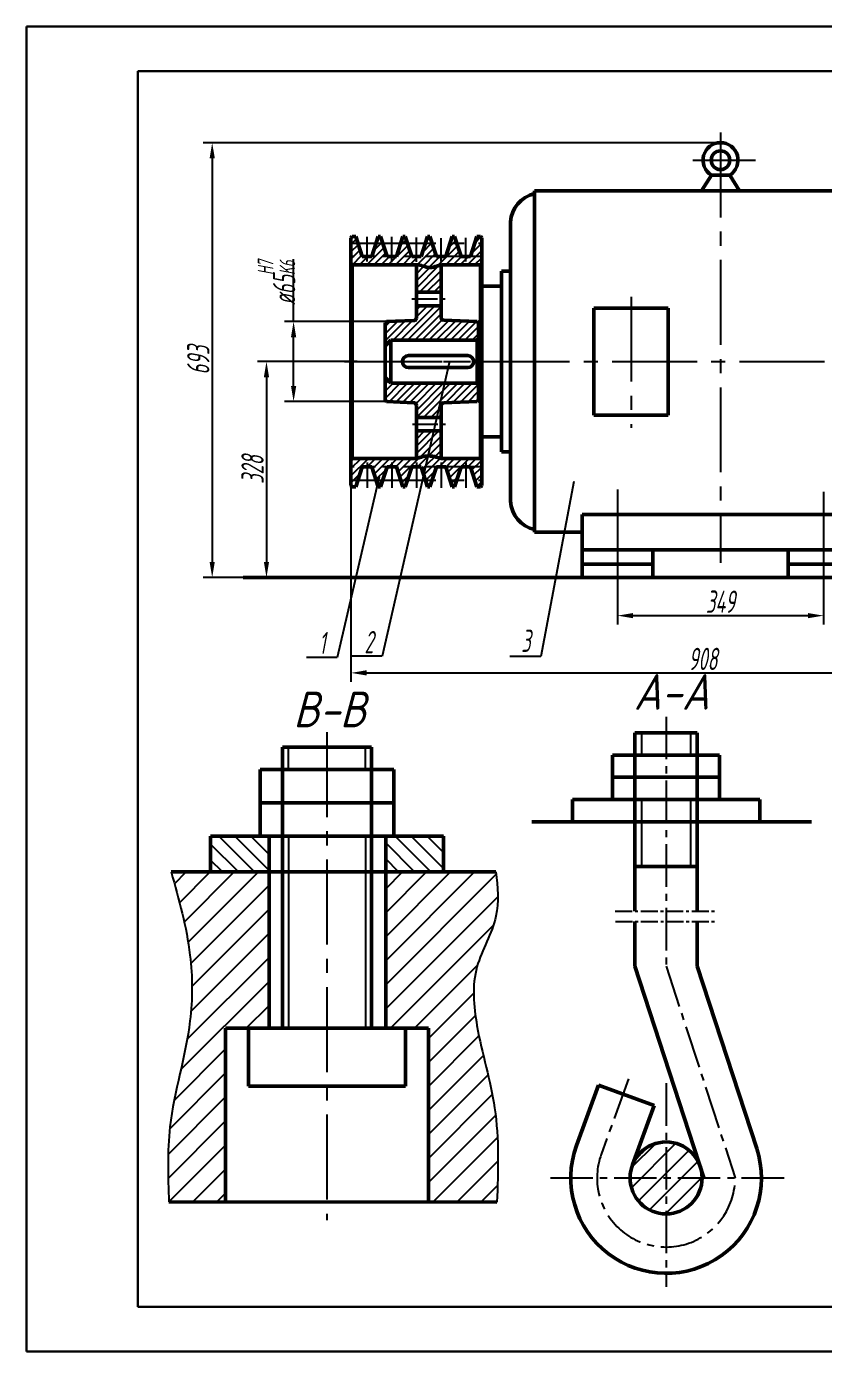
# Model space of a CAD drawing. Header units: millimetres. Extents: x 5619231 to 5619651, y 2498045 to 2498342.
# Drawn here: x 5619231.5 to 5619410.2, y 2498045.2 to 2498342.2 of the extents above; entities that cross this region are included whole.
import ezdxf

# ---------------------------------------------------------------- set-up
doc = ezdxf.new("R2010")
doc.units = ezdxf.units.MM
doc.linetypes.add('CENTER2', pattern=[28.575, 19.05, -3.175, 3.175, -3.175])
doc.linetypes.add('HIDDEN2', pattern=[4.7625, 3.175, -1.5875])
for name, color, linetype in [('中心线', 7, 'CENTER2'), ('图层1', 7, 'HIDDEN2'), ('点画线', 7, 'CENTER2'), ('细实线', 7, 'Continuous')]:
    doc.layers.add(name, color=color, linetype=linetype)
doc.layers.add('粗实线', color=7, linetype='Continuous', lineweight=50)
doc.styles.add('字母和数字', font='gbeitc.shx', dxfattribs={"width": 0.7, "height": 5})
doc.styles.add('样式 1', font='times.ttf', dxfattribs={"height": 4})
doc.dimstyles.new('直线', dxfattribs={"dimtxt": 5, "dimasz": 3.5, "dimexe": 2, "dimexo": 0, "dimtad": 1, "dimtxsty": '字母和数字', "dimcen": 2.5, "dimadec": 0, "dimazin": 0, "dimtfac": 1, "dimtmove": 0, "dimatfit": 3, "dimfxl": 1, "dimarcsym": 0})

# ---------------------------------------------------------------- blocks, each defined once
blk = doc.blocks.new('*D4')
at = {"layer": 'Defpoints', "color": 0, "transparency": 16777216}
for p in [(5619312.18, 2498276.08), (5619291.35, 2498258.13), (5619312.18, 2498258.13)]:
    blk.add_point(p, dxfattribs=at)
at = {"layer": '细实线', "color": 0, "lineweight": -2, "transparency": 16777216}
for p, q in [((5619291.35, 2498276.08), (5619291.35, 2498290.06)), ((5619312.18, 2498276.08), (5619289.35, 2498276.08)), ((5619291.35, 2498261.63), (5619291.35, 2498272.58)), ((5619312.18, 2498258.13), (5619289.35, 2498258.13))]:
    blk.add_line(p, q, dxfattribs=at)
at = {"layer": '细实线', "color": 0, "transparency": 16777216}
for points in [[(5619290.77, 2498272.58), (5619291.94, 2498272.58), (5619291.35, 2498276.08)], [(5619290.77, 2498261.63), (5619291.94, 2498261.63), (5619291.35, 2498258.13)]]:
    blk.add_solid(points, dxfattribs=at)
at = {"layer": '细实线', "color": 0, "transparency": 16777216, "insert": (5619287.52, 2498284.82), "char_height": 5, "attachment_point": 5, "rotation": 90, "style": '字母和数字'}
blk.add_mtext('ø65{\\H0.7x;\\SH7^ K6;}', dxfattribs=at)
blk = doc.blocks.new('*D5')
at = {"layer": 'Defpoints', "color": 0, "transparency": 16777216}
for p in [(5619387.08, 2498316.17), (5619273.1, 2498218.72), (5619387.08, 2498218.72)]:
    blk.add_point(p, dxfattribs=at)
at = {"layer": '细实线', "color": 0, "lineweight": -2, "transparency": 16777216}
for p, q in [((5619387.08, 2498316.17), (5619271.1, 2498316.17)), ((5619273.1, 2498312.67), (5619273.1, 2498222.22)), ((5619387.08, 2498218.72), (5619271.1, 2498218.72))]:
    blk.add_line(p, q, dxfattribs=at)
at = {"layer": '细实线', "color": 0, "transparency": 16777216}
for points in [[(5619272.52, 2498312.67), (5619273.69, 2498312.67), (5619273.1, 2498316.17)], [(5619272.52, 2498222.22), (5619273.69, 2498222.22), (5619273.1, 2498218.72)]]:
    blk.add_solid(points, dxfattribs=at)
at = {"layer": '细实线', "color": 0, "transparency": 16777216, "insert": (5619269.98, 2498267.45), "char_height": 5, "attachment_point": 5, "rotation": 90, "style": '字母和数字'}
blk.add_mtext('693', dxfattribs=at)
blk = doc.blocks.new('*D6')
at = {"layer": 'Defpoints', "color": 0, "transparency": 16777216}
for p in [(5619305.61, 2498267.1), (5619285.27, 2498218.72), (5619305.61, 2498218.72)]:
    blk.add_point(p, dxfattribs=at)
at = {"layer": '细实线', "color": 0, "lineweight": -2, "transparency": 16777216}
for p, q in [((5619305.61, 2498267.1), (5619283.27, 2498267.1)), ((5619285.27, 2498263.6), (5619285.27, 2498222.22)), ((5619305.61, 2498218.72), (5619283.27, 2498218.72))]:
    blk.add_line(p, q, dxfattribs=at)
at = {"layer": '细实线', "color": 0, "transparency": 16777216}
for points in [[(5619284.69, 2498263.6), (5619285.86, 2498263.6), (5619285.27, 2498267.1)], [(5619284.69, 2498222.22), (5619285.86, 2498222.22), (5619285.27, 2498218.72)]]:
    blk.add_solid(points, dxfattribs=at)
at = {"layer": '细实线', "color": 0, "transparency": 16777216, "insert": (5619282.15, 2498242.91), "char_height": 5, "attachment_point": 5, "rotation": 90, "style": '字母和数字'}
blk.add_mtext('328', dxfattribs=at)
blk = doc.blocks.new('*D7')
at = {"layer": 'Defpoints', "color": 0, "transparency": 16777216}
for p in [(5619363.99, 2498224.89), (5619410.18, 2498224.89), (5619410.18, 2498210.16)]:
    blk.add_point(p, dxfattribs=at)
at = {"layer": '细实线', "color": 0, "lineweight": -2, "transparency": 16777216}
for p, q in [((5619363.99, 2498224.89), (5619363.99, 2498208.16)), ((5619410.18, 2498224.89), (5619410.18, 2498208.16)), ((5619367.49, 2498210.16), (5619406.68, 2498210.16))]:
    blk.add_line(p, q, dxfattribs=at)
at = {"layer": '细实线', "color": 0, "transparency": 16777216}
for points in [[(5619367.49, 2498210.75), (5619367.49, 2498209.58), (5619363.99, 2498210.16)], [(5619406.68, 2498210.75), (5619406.68, 2498209.58), (5619410.18, 2498210.16)]]:
    blk.add_solid(points, dxfattribs=at)
at = {"layer": '细实线', "color": 0, "transparency": 16777216, "insert": (5619387.08, 2498213.29), "char_height": 5, "attachment_point": 5, "style": '字母和数字'}
blk.add_mtext('349', dxfattribs=at)
blk = doc.blocks.new('*D8')
at = {"layer": 'Defpoints', "color": 0, "transparency": 16777216}
for p in [(5619304.22, 2498239.35), (5619462.09, 2498239.35), (5619462.09, 2498197.33)]:
    blk.add_point(p, dxfattribs=at)
at = {"layer": '细实线', "color": 0, "lineweight": -2, "transparency": 16777216}
for p, q in [((5619304.22, 2498239.35), (5619304.22, 2498195.33)), ((5619462.09, 2498239.35), (5619462.09, 2498195.33)), ((5619307.72, 2498197.33), (5619458.59, 2498197.33))]:
    blk.add_line(p, q, dxfattribs=at)
at = {"layer": '细实线', "color": 0, "transparency": 16777216}
for points in [[(5619307.72, 2498197.92), (5619307.72, 2498196.75), (5619304.22, 2498197.33)], [(5619458.59, 2498197.92), (5619458.59, 2498196.75), (5619462.09, 2498197.33)]]:
    blk.add_solid(points, dxfattribs=at)
at = {"layer": '细实线', "color": 0, "transparency": 16777216, "insert": (5619383.16, 2498200.46), "char_height": 5, "attachment_point": 5, "style": '字母和数字'}
blk.add_mtext('908', dxfattribs=at)

msp = doc.modelspace()

# ---------------------------------------------------------------- hatches: boundary and pattern name
at = {"layer": '细实线'}
h = msp.add_hatch(dxfattribs=at)
h.set_pattern_fill('ANSI31', color=256, scale=0.35904)
h.set_pattern_definition([(45, (3942779.9984, 1751389.343), (-0.8060677894, 0.8060677894), [])])
h.paths.add_polyline_path([(5619305.309, 2498295.155), (5619304.523, 2498295.155), (5619304.224, 2498294.855), (5619304.224, 2498293.659), (5619305.795, 2498293.659)])
h.paths.add_polyline_path([(5619305.795, 2498293.659), (5619304.224, 2498293.659), (5619304.224, 2498290.667), (5619306.767, 2498290.667)])
edge = h.paths.add_edge_path()
edge.add_line((5619333.546, 2498290.667), (5619304.224, 2498290.667))
edge.add_line((5619304.224, 2498290.667), (5619304.224, 2498289.096))
edge.add_line((5619304.224, 2498289.096), (5619304.523, 2498288.797))
edge.add_line((5619304.523, 2498288.797), (5619316.119, 2498288.797))
edge.add_line((5619316.119, 2498288.797), (5619319.55, 2498288.797))
edge.add_spline(control_points=[(5619319.55, 2498288.797), (5619320.03, 2498288.69), (5619320.96, 2498288.483), (5619322.361, 2498288.294), (5619323.27, 2498288.417), (5619323.712, 2498288.497)], knot_values=[0, 0, 0, 0, 4.9289911, 9.5691893, 14.0630027, 14.0630027, 14.0630027, 14.0630027], degree=3, periodic=0)
edge.add_spline(control_points=[(5619323.712, 2498288.497), (5619324.178, 2498288.582), (5619324.637, 2498288.688), (5619325.096, 2498288.795)], knot_values=[14.0630027, 14.0630027, 14.0630027, 14.0630027, 18.7930687, 18.7930687, 18.7930687, 18.7930687], degree=3, periodic=0)
edge.add_line((5619325.096, 2498288.795), (5619333.246, 2498288.797))
edge.add_line((5619333.246, 2498288.797), (5619333.546, 2498289.096))
edge.add_line((5619333.546, 2498289.096), (5619333.546, 2498290.667))
h.paths.add_polyline_path([(5619311.33, 2498293.659), (5619309.834, 2498293.659), (5619308.862, 2498290.667), (5619312.302, 2498290.667)])
h.paths.add_polyline_path([(5619310.844, 2498295.155), (5619310.32, 2498295.155), (5619309.834, 2498293.659), (5619311.33, 2498293.659)])
h.paths.add_polyline_path([(5619316.379, 2498295.155), (5619315.855, 2498295.155), (5619315.369, 2498293.659), (5619316.865, 2498293.659)])
h.paths.add_polyline_path([(5619316.865, 2498293.659), (5619315.369, 2498293.659), (5619314.397, 2498290.667), (5619317.837, 2498290.667)])
h.paths.add_polyline_path([(5619322.4, 2498293.659), (5619320.904, 2498293.659), (5619319.932, 2498290.667), (5619323.372, 2498290.667)])
h.paths.add_polyline_path([(5619321.914, 2498295.155), (5619321.39, 2498295.155), (5619320.904, 2498293.659), (5619322.4, 2498293.659)])
h.paths.add_polyline_path([(5619327.936, 2498293.659), (5619326.44, 2498293.659), (5619325.468, 2498290.667), (5619328.908, 2498290.667)])
h.paths.add_polyline_path([(5619327.45, 2498295.155), (5619326.926, 2498295.155), (5619326.44, 2498293.659), (5619327.936, 2498293.659)])
h.paths.add_polyline_path([(5619333.546, 2498294.855), (5619333.246, 2498295.155), (5619332.461, 2498295.155), (5619331.975, 2498293.659), (5619333.546, 2498293.659)])
h.paths.add_polyline_path([(5619333.546, 2498293.659), (5619331.975, 2498293.659), (5619331.003, 2498290.667), (5619333.546, 2498290.667)])
h = msp.add_hatch(dxfattribs=at)
h.set_pattern_fill('ANSI31', color=256, scale=0.359)
edge = h.paths.add_edge_path()
edge.add_spline(control_points=[(5619324.42, 2498288.731), (5619324.11, 2498288.682), (5619323.3, 2498288.485), (5619321.954, 2498288.017), (5619320.413, 2498288.531), (5619319.386, 2498288.781), (5619318.885, 2498288.797)], knot_values=[1.1770065, 1.1770065, 1.1770065, 1.1770065, 4.3287508, 9.4729352, 15.0073615, 20.0448964, 20.0448964, 20.0448964, 20.0448964], degree=3, periodic=0)
edge.add_line((5619318.885, 2498288.797), (5619318.885, 2498282.634))
edge.add_line((5619318.885, 2498282.634), (5619324.42, 2498282.634))
edge.add_line((5619324.42, 2498282.634), (5619324.42, 2498288.731))
edge = h.paths.add_edge_path()
edge.add_line((5619324.42, 2498251.575), (5619318.885, 2498251.575))
edge.add_line((5619318.885, 2498251.575), (5619318.885, 2498245.414))
edge.add_spline(control_points=[(5619318.885, 2498245.414), (5619319.246, 2498245.454), (5619320.139, 2498245.803), (5619321.652, 2498246.058), (5619323.167, 2498245.81), (5619324.189, 2498245.389), (5619324.699, 2498245.409), (5619324.84, 2498245.415)], knot_values=[2.2678101, 2.2678101, 2.2678101, 2.2678101, 5.9493581, 11.7100192, 17.4706804, 21.1517882, 22.5548307, 22.5548307, 22.5548307, 22.5548307], degree=3, periodic=0)
edge.add_line((5619324.42, 2498245.42), (5619324.42, 2498251.575))
edge = h.paths.add_edge_path()
edge.add_line((5619333.546, 2498245.113), (5619333.246, 2498245.413))
edge.add_line((5619333.246, 2498245.413), (5619324.84, 2498245.415))
edge.add_spline(control_points=[(5619324.84, 2498245.415), (5619324.699, 2498245.409), (5619324.189, 2498245.389), (5619323.167, 2498245.81), (5619321.652, 2498246.058), (5619320.139, 2498245.803), (5619319.246, 2498245.454), (5619318.885, 2498245.414)], knot_values=[2.2678101, 2.2678101, 2.2678101, 2.2678101, 3.6708525, 7.3519604, 13.1126215, 18.8732827, 22.5548307, 22.5548307, 22.5548307, 22.5548307], degree=3, periodic=0)
edge.add_spline(control_points=[(5619318.885, 2498245.414), (5619318.885, 2498245.414), (5619318.79, 2498245.404), (5619318.693, 2498245.4), (5619318.597, 2498245.4)], knot_values=[1.2980728, 1.2980728, 1.2980728, 1.2980728, 1.2980731, 2.2678101, 2.2678101, 2.2678101, 2.2678101], degree=3, periodic=0)
edge.add_line((5619318.597, 2498245.4), (5619304.523, 2498245.413))
edge.add_line((5619304.523, 2498245.413), (5619304.224, 2498245.113))
edge.add_line((5619304.224, 2498245.113), (5619304.224, 2498243.543))
edge.add_line((5619304.224, 2498243.543), (5619333.546, 2498243.543))
edge.add_line((5619333.546, 2498243.543), (5619333.546, 2498245.113))
h.paths.add_polyline_path([(5619317.837, 2498243.543), (5619314.397, 2498243.543), (5619315.369, 2498240.551), (5619316.865, 2498240.551)])
h.paths.add_polyline_path([(5619323.372, 2498243.543), (5619319.932, 2498243.543), (5619320.904, 2498240.551), (5619322.4, 2498240.551)])
h.paths.add_polyline_path([(5619322.4, 2498240.551), (5619320.904, 2498240.551), (5619321.39, 2498239.055), (5619321.914, 2498239.055)])
h.paths.add_polyline_path([(5619316.865, 2498240.551), (5619315.369, 2498240.551), (5619315.855, 2498239.055), (5619316.379, 2498239.055)])
h.paths.add_polyline_path([(5619311.33, 2498240.551), (5619309.834, 2498240.551), (5619310.32, 2498239.055), (5619310.844, 2498239.055)])
h.paths.add_polyline_path([(5619312.302, 2498243.543), (5619308.862, 2498243.543), (5619309.834, 2498240.551), (5619311.33, 2498240.551)])
h.paths.add_polyline_path([(5619306.767, 2498243.543), (5619304.224, 2498243.543), (5619304.224, 2498240.551), (5619305.795, 2498240.551)])
h.paths.add_polyline_path([(5619305.795, 2498240.551), (5619304.224, 2498240.551), (5619304.224, 2498239.354), (5619304.523, 2498239.055), (5619305.309, 2498239.055)])
h.paths.add_polyline_path([(5619328.908, 2498243.543), (5619325.468, 2498243.543), (5619326.44, 2498240.551), (5619327.936, 2498240.551)])
h.paths.add_polyline_path([(5619327.936, 2498240.551), (5619326.44, 2498240.551), (5619326.926, 2498239.055), (5619327.45, 2498239.055)])
h.paths.add_polyline_path([(5619333.546, 2498243.543), (5619331.003, 2498243.543), (5619331.975, 2498240.551), (5619333.546, 2498240.551)])
h.paths.add_polyline_path([(5619333.546, 2498240.551), (5619331.975, 2498240.551), (5619332.461, 2498239.055), (5619333.246, 2498239.055), (5619333.546, 2498239.354)])
h = msp.add_hatch(dxfattribs=at)
h.set_pattern_fill('ANSI31', color=256, scale=0.359)
h.paths.add_polyline_path([(5619324.42, 2498276.98), (5619324.42, 2498279.642), (5619318.885, 2498279.642), (5619318.885, 2498276.89, -0.4041638), (5619318.307, 2498276.292), (5619312.181, 2498276.081), (5619311.881, 2498275.781), (5619311.881, 2498272.266), (5619311.881, 2498270.624), (5619313.194, 2498271.937), (5619332.526, 2498271.967), (5619332.825, 2498272.266), (5619332.825, 2498275.781), (5619332.526, 2498276.081), (5619324.995, 2498276.382, -0.4025551)])
h.paths.add_polyline_path([(5619332.825, 2498261.943), (5619332.526, 2498262.243), (5619313.194, 2498262.243), (5619313.194, 2498262.273), (5619311.881, 2498263.586), (5619311.881, 2498262.243), (5619311.881, 2498258.428), (5619312.181, 2498258.129), (5619318.31, 2498257.891, -0.402887), (5619318.885, 2498257.293), (5619318.885, 2498254.567), (5619324.42, 2498254.567), (5619324.42, 2498257.23, -0.4025551), (5619324.995, 2498257.827), (5619332.526, 2498258.129), (5619332.825, 2498258.428)])
h = msp.add_hatch(dxfattribs=at)
h.set_pattern_fill('ANSI31', color=256, scale=0.8, angle=90)
h.set_pattern_definition([(135, (0, 5.7734), (-1.7960512242, -1.7960512242), [])])
h.paths.add_polyline_path([(5619272.734, 2498160.694), (5619272.734, 2498152.719), (5619285.858, 2498152.719), (5619285.858, 2498160.694), (5619283.842, 2498160.694)])
h.paths.add_polyline_path([(5619324.951, 2498152.719), (5619324.951, 2498160.694), (5619313.842, 2498160.694), (5619312.003, 2498160.694), (5619312.003, 2498152.719)])
h = msp.add_hatch(dxfattribs=at)
h.set_pattern_fill('ANSI31', color=256, scale=1.2)
h.set_pattern_definition([(45, (0, 5.7734), (-2.6940768363, 2.6940768363), [])])
edge = h.paths.add_edge_path()
edge.add_spline(control_points=[(5619263.897, 2498152.719), (5619265.629, 2498146.56), (5619268.699, 2498135.646), (5619268.736, 2498116.058), (5619262.732, 2498098.143), (5619263.196, 2498084.415), (5619263.386, 2498078.779)], knot_values=[0, 0, 0, 0, 19.1155617, 33.8765643, 58.0199425, 74.8349822, 74.8349822, 74.8349822, 74.8349822], degree=3, periodic=0)
edge.add_line((5619263.386, 2498078.779), (5619276.116, 2498078.76))
edge.add_line((5619276.116, 2498078.76), (5619276.116, 2498117.661))
edge.add_line((5619276.116, 2498117.661), (5619285.858, 2498117.661))
edge.add_line((5619285.858, 2498117.661), (5619285.858, 2498152.719))
edge.add_line((5619285.858, 2498152.719), (5619267.52, 2498152.719))
edge.add_line((5619267.52, 2498152.719), (5619263.897, 2498152.719))
edge = h.paths.add_edge_path()
edge.add_line((5619312.003, 2498117.661), (5619321.569, 2498117.661))
edge.add_line((5619321.569, 2498117.661), (5619321.569, 2498078.692))
edge.add_line((5619321.569, 2498078.692), (5619336.955, 2498078.669))
edge.add_spline(control_points=[(5619336.955, 2498078.669), (5619337.206, 2498085.789), (5619337.68, 2498099.261), (5619332.241, 2498116.137), (5619330.966, 2498131.414), (5619337.843, 2498141.842), (5619337.082, 2498149.339), (5619336.738, 2498152.719)], knot_values=[0, 0, 0, 0, 21.1472531, 40.0182138, 53.1976813, 65.307603, 75.2517574, 75.2517574, 75.2517574, 75.2517574], degree=3, periodic=0)
edge.add_line((5619336.738, 2498152.719), (5619330.165, 2498152.719))
edge.add_line((5619330.165, 2498152.719), (5619312.003, 2498152.719))
edge.add_line((5619312.003, 2498152.719), (5619312.003, 2498117.661))
h = msp.add_hatch(dxfattribs=at)
h.set_pattern_fill('ANSI31', color=256)
h.set_pattern_definition([(45, (197.215, 9.0013), (-2.2450640303, 2.2450640303), [])])
h.paths.add_polyline_path([(5619382.947, 2498084.124), (5619374.882, 2498084.124), (5619374.882, 2498076.059, 0.4142136)])
h.paths.add_polyline_path([(5619374.882, 2498084.124), (5619366.817, 2498084.124, 0.4142136), (5619374.882, 2498076.059)])
h.paths.add_polyline_path([(5619374.882, 2498092.189, 0.4142136), (5619366.817, 2498084.124), (5619374.882, 2498084.124)])
h.paths.add_polyline_path([(5619374.882, 2498092.189), (5619374.882, 2498084.124), (5619382.947, 2498084.124, 0.4142136)])

# ---------------------------------------------------------------- linework, layer by layer
at = {"layer": '中心线'}
for p, q in [((5619304.224, 2498293.659), (5619333.546, 2498293.659)), ((5619322.353, 2498276.529), (5619322.353, 2498276.529)), ((5619302.742, 2498267.105), (5619337.383, 2498267.105)), ((5619304.224, 2498240.551), (5619333.546, 2498240.551))]:
    msp.add_line(p, q, dxfattribs=at)
at = {"layer": '图层1'}
for p, q in [((5619333.546, 2498290.667), (5619304.224, 2498290.667)), ((5619333.546, 2498243.543), (5619304.224, 2498243.543))]:
    msp.add_line(p, q, dxfattribs=at)
at = {"layer": '点画线'}
for p, q in [((5619387.083, 2498318.485), (5619387.083, 2498221.972)), ((5619380.866, 2498312.248), (5619394.905, 2498312.248)), ((5619367.055, 2498281.658), (5619367.055, 2498252.285)), ((5619305.612, 2498267.105), (5619469.652, 2498267.105)), ((5619363.987, 2498238.465), (5619363.987, 2498214.892)), ((5619410.179, 2498237.902), (5619410.179, 2498214.816)), ((5619298.842, 2498184.043), (5619298.842, 2498074.648))]:
    msp.add_line(p, q, dxfattribs=at)
at = {"layer": '点画线', "ltscale": 0.3}
for p, q in [((5619307.814, 2498289.533), (5619307.814, 2498295.053)), ((5619313.35, 2498289.389), (5619313.35, 2498295.129)), ((5619318.885, 2498289.461), (5619318.885, 2498294.939)), ((5619324.42, 2498289.533), (5619324.42, 2498294.787)), ((5619329.955, 2498289.533), (5619329.955, 2498294.863)), ((5619317.878, 2498281.138), (5619325.378, 2498281.138)), ((5619317.981, 2498253.071), (5619325.386, 2498253.071)), ((5619307.814, 2498244.495), (5619307.814, 2498238.229)), ((5619313.35, 2498244.495), (5619313.35, 2498238.229)), ((5619318.885, 2498244.495), (5619318.885, 2498238.229)), ((5619324.42, 2498244.495), (5619324.42, 2498238.229)), ((5619329.955, 2498244.495), (5619329.955, 2498238.229))]:
    msp.add_line(p, q, dxfattribs=at)
at = {"layer": '点画线', "ltscale": 0.5}
for p, q in [((5619374.882, 2498187.506), (5619374.882, 2498131.608)), ((5619374.882, 2498131.608), (5619390.365, 2498084.124)), ((5619366.479, 2498106.367), (5619360.317, 2498089.375)), ((5619374.882, 2498105.343), (5619374.882, 2498059.731)), ((5619348.932, 2498084.124), (5619402.333, 2498084.124))]:
    msp.add_line(p, q, dxfattribs=at)
at = {"layer": '点画线', "ltscale": 0.2}
for p, q in [((5619363.49, 2498143.922), (5619386.237, 2498143.922)), ((5619363.508, 2498141.608), (5619386.255, 2498141.608))]:
    msp.add_line(p, q, dxfattribs=at)
at = {"layer": '点画线', "ltscale": 0.5}
msp.add_arc((5619374.882, 2498084.124), 15.483, 159.95904, 0, dxfattribs=at)
at = {"layer": '粗实线', "color": 0, "linetype": 'ByBlock', "lineweight": 30}
for p, q in [((5619651.46, 2498342.219), (5619231.46, 2498342.219)), ((5619231.46, 2498342.219), (5619231.46, 2498045.219)), ((5619441.46, 2498332.219), (5619256.46, 2498332.219)), ((5619256.46, 2498332.219), (5619256.46, 2498242.219)), ((5619256.46, 2498193.719), (5619256.46, 2498243.719)), ((5619256.46, 2498055.219), (5619256.46, 2498195.219)), ((5619441.46, 2498055.219), (5619256.46, 2498055.219)), ((5619231.46, 2498045.219), (5619651.46, 2498045.219))]:
    msp.add_line(p, q, dxfattribs=at)
at = {"layer": '粗实线'}
for p, q in [((5619382.849, 2498305.358), (5619385.027, 2498308.903)), ((5619385.027, 2498308.903), (5619387.083, 2498308.903)), ((5619389.139, 2498308.903), (5619387.083, 2498308.903)), ((5619391.317, 2498305.358), (5619389.139, 2498308.903)), ((5619427.407, 2498305.358), (5619345.388, 2498305.358)), ((5619345.388, 2498305.358), (5619345.388, 2498228.851)), ((5619387.083, 2498305.358), (5619382.849, 2498305.358)), ((5619339.969, 2498298.42), (5619339.969, 2498267.105)), ((5619304.523, 2498295.155), (5619304.224, 2498294.855)), ((5619304.224, 2498294.855), (5619304.224, 2498239.354)), ((5619304.523, 2498295.155), (5619305.309, 2498295.155)), ((5619306.767, 2498290.667), (5619305.309, 2498295.155)), ((5619308.862, 2498290.667), (5619310.32, 2498295.155)), ((5619310.32, 2498295.155), (5619310.844, 2498295.155)), ((5619312.302, 2498290.667), (5619310.844, 2498295.155)), ((5619314.397, 2498290.667), (5619315.855, 2498295.155)), ((5619315.855, 2498295.155), (5619316.379, 2498295.155)), ((5619317.837, 2498290.667), (5619316.379, 2498295.155)), ((5619319.932, 2498290.667), (5619321.39, 2498295.155)), ((5619321.39, 2498295.155), (5619321.914, 2498295.155)), ((5619323.372, 2498290.667), (5619321.914, 2498295.155)), ((5619325.468, 2498290.667), (5619326.926, 2498295.155)), ((5619326.926, 2498295.155), (5619327.45, 2498295.155)), ((5619328.908, 2498290.667), (5619327.45, 2498295.155)), ((5619331.003, 2498290.667), (5619332.461, 2498295.155)), ((5619332.461, 2498295.155), (5619333.246, 2498295.155)), ((5619333.246, 2498295.155), (5619333.546, 2498294.855)), ((5619333.546, 2498294.855), (5619333.546, 2498239.354)), ((5619306.767, 2498290.667), (5619308.862, 2498290.667)), ((5619312.302, 2498290.667), (5619314.397, 2498290.667)), ((5619317.837, 2498290.667), (5619319.932, 2498290.667)), ((5619323.372, 2498290.667), (5619325.468, 2498290.667)), ((5619328.908, 2498290.667), (5619331.003, 2498290.667)), ((5619304.224, 2498289.096), (5619304.523, 2498288.797)), ((5619316.119, 2498288.797), (5619304.523, 2498288.797)), ((5619304.523, 2498288.797), (5619304.523, 2498245.413)), ((5619316.119, 2498288.797), (5619318.885, 2498288.797)), ((5619318.885, 2498288.797), (5619318.885, 2498276.89)), ((5619324.42, 2498288.731), (5619324.42, 2498276.98)), ((5619333.246, 2498288.797), (5619325.096, 2498288.795)), ((5619333.246, 2498288.797), (5619333.546, 2498289.096)), ((5619333.246, 2498288.797), (5619333.246, 2498245.413)), ((5619337.955, 2498267.105), (5619337.955, 2498287.348)), ((5619337.955, 2498287.348), (5619339.969, 2498287.348)), ((5619333.546, 2498283.99), (5619337.955, 2498283.99)), ((5619333.546, 2498283.99), (5619333.546, 2498267.105)), ((5619318.885, 2498282.634), (5619324.42, 2498282.634)), ((5619318.885, 2498279.642), (5619324.42, 2498279.642)), ((5619369.789, 2498279.105), (5619358.664, 2498279.105)), ((5619358.664, 2498279.105), (5619358.664, 2498267.105)), ((5619369.789, 2498279.105), (5619375.351, 2498279.105)), ((5619375.351, 2498279.105), (5619375.351, 2498267.105)), ((5619311.881, 2498275.781), (5619312.181, 2498276.081)), ((5619311.881, 2498275.781), (5619311.881, 2498272.266)), ((5619318.307, 2498276.292), (5619312.181, 2498276.081)), ((5619332.526, 2498276.081), (5619324.995, 2498276.382)), ((5619332.526, 2498276.081), (5619332.825, 2498275.781)), ((5619332.825, 2498272.266), (5619332.825, 2498275.781)), ((5619311.881, 2498272.266), (5619311.881, 2498262.243)), ((5619313.194, 2498271.937), (5619311.881, 2498270.624)), ((5619332.526, 2498271.967), (5619313.194, 2498271.937)), ((5619313.194, 2498271.937), (5619333.546, 2498271.937)), ((5619313.194, 2498271.937), (5619313.194, 2498262.273)), ((5619332.526, 2498271.967), (5619332.825, 2498272.266)), ((5619332.526, 2498271.967), (5619332.526, 2498268.451)), ((5619332.825, 2498272.266), (5619332.825, 2498262.243)), ((5619330.398, 2498268.451), (5619317.112, 2498268.451)), ((5619332.526, 2498268.451), (5619332.526, 2498262.243)), ((5619333.546, 2498250.219), (5619333.546, 2498267.105)), ((5619337.955, 2498267.105), (5619337.955, 2498246.862)), ((5619339.969, 2498235.789), (5619339.969, 2498267.105)), ((5619358.664, 2498255.104), (5619358.664, 2498267.105)), ((5619375.351, 2498255.104), (5619375.351, 2498267.105)), ((5619313.194, 2498262.273), (5619311.881, 2498263.586)), ((5619330.418, 2498265.758), (5619317.081, 2498265.758)), ((5619311.881, 2498262.243), (5619311.881, 2498258.428)), ((5619313.194, 2498262.273), (5619333.546, 2498262.273)), ((5619332.526, 2498262.243), (5619313.194, 2498262.243)), ((5619332.526, 2498262.243), (5619332.825, 2498261.943)), ((5619332.825, 2498262.243), (5619332.825, 2498258.428)), ((5619311.881, 2498258.428), (5619312.181, 2498258.129)), ((5619312.181, 2498258.129), (5619318.31, 2498257.891)), ((5619318.885, 2498245.413), (5619318.885, 2498257.293)), ((5619324.42, 2498245.414), (5619324.42, 2498257.23)), ((5619324.995, 2498257.827), (5619332.526, 2498258.129)), ((5619332.526, 2498258.129), (5619332.825, 2498258.428)), ((5619318.885, 2498254.567), (5619324.42, 2498254.567)), ((5619369.789, 2498255.104), (5619358.664, 2498255.104)), ((5619369.789, 2498255.104), (5619375.351, 2498255.104)), ((5619318.885, 2498251.575), (5619324.42, 2498251.575)), ((5619333.546, 2498250.219), (5619337.955, 2498250.219)), ((5619304.224, 2498245.113), (5619304.523, 2498245.413)), ((5619318.597, 2498245.4), (5619304.523, 2498245.413)), ((5619324.84, 2498245.415), (5619333.246, 2498245.413)), ((5619333.246, 2498245.413), (5619333.546, 2498245.113)), ((5619337.955, 2498246.862), (5619339.969, 2498246.862)), ((5619306.767, 2498243.543), (5619305.309, 2498239.055)), ((5619306.767, 2498243.543), (5619308.862, 2498243.543)), ((5619308.862, 2498243.543), (5619310.32, 2498239.055)), ((5619312.302, 2498243.543), (5619310.844, 2498239.055)), ((5619312.302, 2498243.543), (5619314.397, 2498243.543)), ((5619314.397, 2498243.543), (5619315.855, 2498239.055)), ((5619317.837, 2498243.543), (5619316.379, 2498239.055)), ((5619317.837, 2498243.543), (5619319.932, 2498243.543)), ((5619319.932, 2498243.543), (5619321.39, 2498239.055)), ((5619323.372, 2498243.543), (5619321.914, 2498239.055)), ((5619323.372, 2498243.543), (5619325.468, 2498243.543)), ((5619325.468, 2498243.543), (5619326.926, 2498239.055)), ((5619328.908, 2498243.543), (5619327.45, 2498239.055)), ((5619328.908, 2498243.543), (5619331.003, 2498243.543)), ((5619331.003, 2498243.543), (5619332.461, 2498239.055)), ((5619304.523, 2498239.055), (5619304.224, 2498239.354)), ((5619333.246, 2498239.055), (5619333.546, 2498239.354)), ((5619304.523, 2498239.055), (5619305.309, 2498239.055)), ((5619310.32, 2498239.055), (5619310.844, 2498239.055)), ((5619315.855, 2498239.055), (5619316.379, 2498239.055)), ((5619321.39, 2498239.055), (5619321.914, 2498239.055)), ((5619326.926, 2498239.055), (5619327.45, 2498239.055)), ((5619332.461, 2498239.055), (5619333.246, 2498239.055)), ((5619356.084, 2498232.809), (5619418.082, 2498232.809)), ((5619356.084, 2498232.809), (5619356.084, 2498228.851)), ((5619356.084, 2498228.851), (5619345.388, 2498228.851)), ((5619356.084, 2498224.894), (5619356.084, 2498228.851)), ((5619356.084, 2498224.894), (5619418.082, 2498224.894)), ((5619356.084, 2498224.894), (5619356.084, 2498218.718)), ((5619371.891, 2498224.894), (5619371.891, 2498218.718)), ((5619402.275, 2498224.894), (5619402.275, 2498218.718)), ((5619356.199, 2498221.713), (5619363.987, 2498221.713)), ((5619371.776, 2498221.713), (5619363.987, 2498221.713)), ((5619402.39, 2498221.713), (5619410.179, 2498221.713)), ((5619417.967, 2498221.713), (5619410.179, 2498221.713)), ((5619280.034, 2498218.718), (5619479.037, 2498218.718)), ((5619356.084, 2498218.718), (5619363.987, 2498218.718)), ((5619371.891, 2498218.718), (5619363.987, 2498218.718)), ((5619402.275, 2498218.718), (5619410.179, 2498218.718)), ((5619418.082, 2498218.718), (5619410.179, 2498218.718)), ((5619374.882, 2498183.922), (5619367.882, 2498183.922)), ((5619367.882, 2498183.922), (5619367.882, 2498178.922)), ((5619367.882, 2498183.922), (5619369.382, 2498183.922)), ((5619374.882, 2498183.922), (5619381.882, 2498183.922)), ((5619381.882, 2498183.922), (5619381.882, 2498178.922)), ((5619288.842, 2498180.694), (5619308.842, 2498180.694)), ((5619288.842, 2498180.694), (5619288.842, 2498175.694)), ((5619308.842, 2498180.694), (5619308.842, 2498175.694)), ((5619367.882, 2498178.922), (5619362.882, 2498178.922)), ((5619362.882, 2498178.922), (5619362.882, 2498173.922)), ((5619367.882, 2498178.922), (5619374.882, 2498178.922)), ((5619367.882, 2498178.922), (5619367.882, 2498153.922)), ((5619381.882, 2498178.922), (5619374.882, 2498178.922)), ((5619381.882, 2498178.922), (5619386.882, 2498178.922)), ((5619381.882, 2498153.922), (5619381.882, 2498178.922)), ((5619386.882, 2498178.922), (5619386.882, 2498173.922)), ((5619288.842, 2498175.694), (5619283.842, 2498175.694)), ((5619283.842, 2498175.694), (5619283.842, 2498168.194)), ((5619288.842, 2498175.694), (5619298.842, 2498175.694)), ((5619288.842, 2498175.694), (5619288.842, 2498160.694)), ((5619308.842, 2498175.694), (5619298.842, 2498175.694)), ((5619308.842, 2498175.694), (5619313.842, 2498175.694)), ((5619308.842, 2498175.694), (5619308.842, 2498160.694)), ((5619313.842, 2498175.694), (5619313.842, 2498168.194)), ((5619362.882, 2498173.922), (5619362.882, 2498168.922)), ((5619362.882, 2498173.922), (5619374.882, 2498173.922)), ((5619386.882, 2498173.922), (5619374.882, 2498173.922)), ((5619386.882, 2498173.922), (5619386.882, 2498168.922)), ((5619283.842, 2498168.194), (5619283.842, 2498160.694)), ((5619283.842, 2498168.194), (5619298.842, 2498168.194)), ((5619313.842, 2498168.194), (5619298.842, 2498168.194)), ((5619313.842, 2498168.194), (5619313.842, 2498160.694)), ((5619362.882, 2498168.922), (5619353.882, 2498168.922)), ((5619353.882, 2498168.922), (5619353.882, 2498163.922)), ((5619362.882, 2498168.922), (5619374.882, 2498168.922)), ((5619386.882, 2498168.922), (5619374.882, 2498168.922)), ((5619386.882, 2498168.922), (5619395.882, 2498168.922)), ((5619395.882, 2498168.922), (5619395.882, 2498163.922)), ((5619407.489, 2498163.922), (5619344.744, 2498163.922)), ((5619283.842, 2498160.694), (5619272.734, 2498160.694)), ((5619272.734, 2498160.694), (5619272.734, 2498152.719)), ((5619283.842, 2498160.694), (5619298.842, 2498160.694)), ((5619285.858, 2498160.694), (5619285.858, 2498117.661)), ((5619288.842, 2498160.694), (5619288.842, 2498117.661)), ((5619313.842, 2498160.694), (5619298.842, 2498160.694)), ((5619308.842, 2498160.694), (5619308.842, 2498117.661)), ((5619312.003, 2498160.694), (5619312.003, 2498117.661)), ((5619313.842, 2498160.694), (5619324.951, 2498160.694)), ((5619324.951, 2498160.694), (5619324.951, 2498152.719)), ((5619367.882, 2498153.922), (5619381.882, 2498153.922)), ((5619367.882, 2498153.922), (5619367.882, 2498143.922)), ((5619381.882, 2498153.922), (5619381.882, 2498143.922)), ((5619267.52, 2498152.719), (5619263.897, 2498152.719)), ((5619267.52, 2498152.719), (5619298.842, 2498152.719)), ((5619330.165, 2498152.719), (5619298.842, 2498152.719)), ((5619330.165, 2498152.719), (5619336.738, 2498152.719)), ((5619367.882, 2498141.608), (5619367.882, 2498131.608)), ((5619381.882, 2498141.608), (5619381.882, 2498131.608)), ((5619367.882, 2498131.608), (5619383.365, 2498084.124)), ((5619381.882, 2498131.608), (5619395.204, 2498090.75)), ((5619276.116, 2498117.661), (5619298.842, 2498117.661)), ((5619276.116, 2498117.661), (5619276.116, 2498078.779)), ((5619281.24, 2498117.661), (5619281.24, 2498104.698)), ((5619321.569, 2498117.661), (5619298.842, 2498117.661)), ((5619316.445, 2498117.661), (5619316.445, 2498104.698)), ((5619321.569, 2498117.661), (5619321.569, 2498078.779)), ((5619281.24, 2498104.698), (5619298.842, 2498104.698)), ((5619316.445, 2498104.698), (5619298.842, 2498104.698)), ((5619359.687, 2498104.922), (5619354.777, 2498091.384)), ((5619372.188, 2498100.354), (5619359.687, 2498104.922)), ((5619367.321, 2498087.035), (5619372.188, 2498100.354)), ((5619263.386, 2498078.779), (5619336.955, 2498078.669))]:
    msp.add_line(p, q, dxfattribs=at)
at = {"layer": '粗实线', "color": 0, "linetype": 'ByBlock', "lineweight": -3}
for p, q in [((5619326.283, 2498267.105), (5619311.219, 2498201.085)), ((5619310.561, 2498241.299), (5619301.147, 2498200.755)), ((5619354.182, 2498240.227), (5619346.798, 2498200.969))]:
    msp.add_line(p, q, dxfattribs=at)
at = {"layer": '粗实线'}
for centre, radius in [((5619387.083, 2498312.248), 2.094), ((5619374.882, 2498084.124), 8.065)]:
    msp.add_circle(centre, radius, dxfattribs=at)
for centre, radius, start, end in [((5619387.083, 2498312.248), 3.926, 301.57326, 238.42674), ((5619346.984, 2498297.903), 7.034, 103.11368, 175.78334), ((5619318.286, 2498276.89), 0.598, 271.9729, 0), ((5619325.018, 2498276.98), 0.598, 180, 267.71), ((5619317.112, 2498267.105), 1.346, 90, 270), ((5619330.398, 2498267.105), 1.346, 270, 90), ((5619318.286, 2498257.293), 0.598, 0, 87.77545), ((5619325.018, 2498257.23), 0.598, 92.29, 180), ((5619346.984, 2498236.306), 7.034, 184.21666, 256.88632), ((5619374.882, 2498084.124), 21.375, 160.14478, 18.05903)]:
    msp.add_arc(centre, radius, start, end, dxfattribs=at)
for points in [[(5619318.533, 2498288.797), (5619318.885, 2498288.797), (5619320.367, 2498288.521), (5619321.99, 2498288.196), (5619323.495, 2498288.52), (5619325.096, 2498288.795), (5619325.359, 2498288.795)], [(5619318.206, 2498245.414), (5619318.885, 2498245.414), (5619319.949, 2498245.697), (5619321.652, 2498245.962), (5619323.355, 2498245.697), (5619324.42, 2498245.414), (5619324.84, 2498245.415)]]:
    msp.add_spline(points, degree=3, dxfattribs=at)
at = {"layer": '细实线'}
for p, q in [((5619345.388, 2498305.358), (5619345.388, 2498302.338)), ((5619333.546, 2498271.937), (5619313.194, 2498271.937)), ((5619318.885, 2498253.071), (5619318.885, 2498254.567)), ((5619301.147, 2498200.755), (5619294.223, 2498200.755)), ((5619311.219, 2498201.085), (5619304.296, 2498201.085)), ((5619346.798, 2498200.969), (5619339.875, 2498200.969)), ((5619369.382, 2498183.922), (5619369.382, 2498178.922)), ((5619380.382, 2498183.922), (5619380.382, 2498178.922)), ((5619290.243, 2498175.694), (5619290.243, 2498180.694)), ((5619307.442, 2498175.694), (5619307.442, 2498180.694)), ((5619369.382, 2498168.922), (5619369.382, 2498153.922)), ((5619380.382, 2498168.922), (5619380.382, 2498153.922)), ((5619290.243, 2498160.694), (5619290.243, 2498117.661)), ((5619307.442, 2498160.694), (5619307.442, 2498117.661))]:
    msp.add_line(p, q, dxfattribs=at)
for points in [[(5619263.897, 2498152.719), (5619268.123, 2498134.077), (5619268.123, 2498119.316), (5619263.637, 2498095.593), (5619263.386, 2498078.779)], [(5619336.738, 2498152.719), (5619336.738, 2498142.775), (5619332.474, 2498131.441), (5619332.474, 2498118.261), (5619336.432, 2498099.81), (5619336.955, 2498078.669)]]:
    msp.add_spline(points, degree=3, dxfattribs=at)

# ---------------------------------------------------------------- texts
at = {"color": 0, "linetype": 'ByBlock', "lineweight": -3, "attachment_point": 1}
for s, width, gutter_width, insert, char_height, style in [('2', 16.87298, 15.372, (5619307.239, 2498206.726), 5, '字母和数字'), ('3', 16.87298, 15.372, (5619342.409, 2498207.019), 5, '字母和数字'), ('1', 16.87298, 15.372, (5619297.03, 2498206.533), 5, '字母和数字'), ('{\\Fgbeitc|c134;A-A}', 26.55836, 24.196, (5619367.638, 2498197.066), 8, '样式 1'), ('{\\Fgbeitc|c134;B-B}', 26.55836, 24.196, (5619291.286, 2498193.141), 8, '样式 1')]:
    msp.add_mtext_dynamic_manual_height_columns(s, width=width, gutter_width=gutter_width, heights=[0], dxfattribs=dict(at, insert=insert, char_height=char_height, style=style))

# ---------------------------------------------------------------- dimensions: what is measured, and where the dimension line sits
at = {"layer": '细实线'}
for base, p1, p2, text, picture, middle in [((5619273.102, 2498218.718), (5619387.083, 2498316.174), (5619387.083, 2498218.718), '693', '*D5', (5619269.977, 2498267.446)), ((5619285.274, 2498218.718), (5619305.612, 2498267.105), (5619305.612, 2498218.718), '328', '*D6', (5619282.149, 2498242.911))]:
    dim = msp.add_linear_dim(base=base, p1=p1, p2=p2, angle=90, text=text, dimstyle='直线', dxfattribs=at)
    dim.commit()
    dim.dimension.update_dxf_attribs({"geometry": picture, "text_midpoint": middle})
dim = msp.add_linear_dim(base=(5619291.354, 2498258.129), p1=(5619312.181, 2498276.081), p2=(5619312.181, 2498258.129), angle=90, text='ø65{\\H0.7x;\\SH7^ K6;}', dimstyle='直线', dxfattribs=at)
dim.commit()
dim.dimension.update_dxf_attribs({"geometry": '*D4', "text_midpoint": (5619291.354, 2498284.821), "dimtype": 160})
for base, p1, p2, text, picture, middle in [((5619462.091, 2498197.335), (5619304.224, 2498239.354), (5619462.091, 2498239.354), '908', '*D8', (5619383.157, 2498200.46)), ((5619410.179, 2498210.162), (5619363.987, 2498224.894), (5619410.179, 2498224.894), '349', '*D7', (5619387.083, 2498213.287))]:
    dim = msp.add_linear_dim(base=base, p1=p1, p2=p2, text=text, dimstyle='直线', dxfattribs=at)
    dim.commit()
    dim.dimension.update_dxf_attribs({"geometry": picture, "text_midpoint": middle})

doc.saveas('drawing.dxf')
